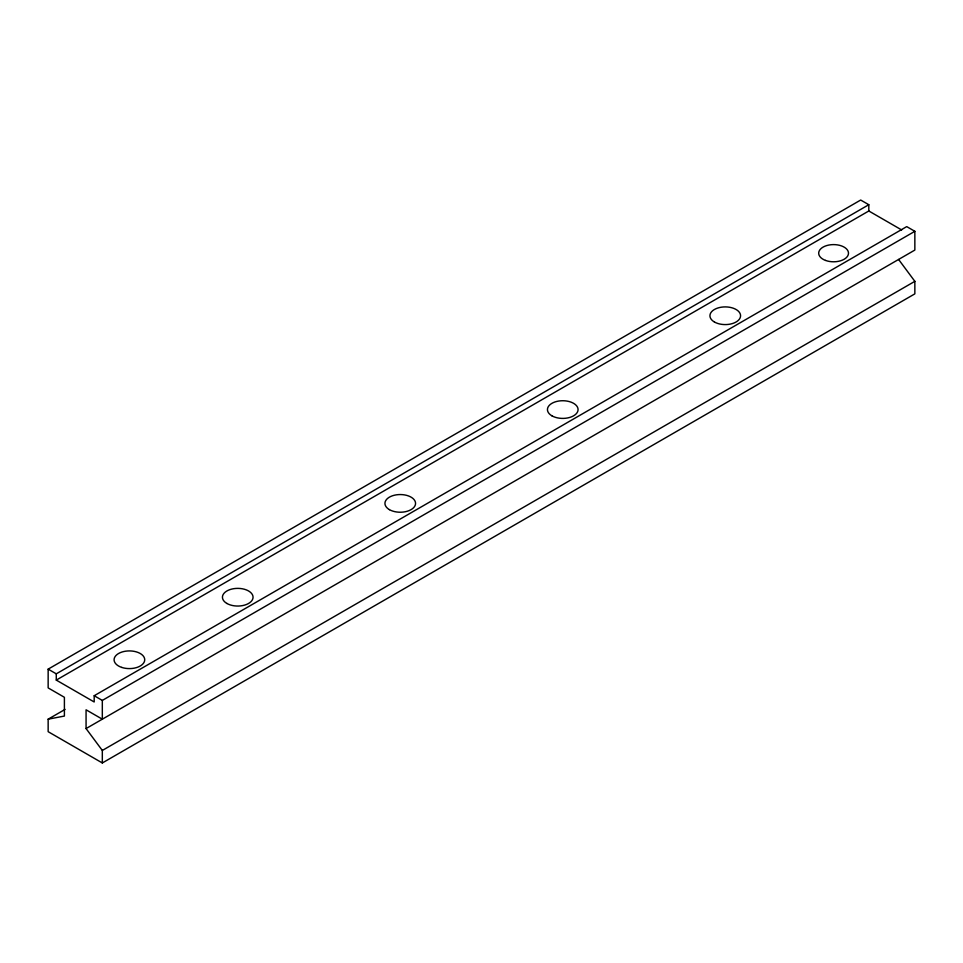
<?xml version="1.0" encoding="UTF-8"?>
<svg xmlns="http://www.w3.org/2000/svg" width="963" height="963" viewBox="0 0 963 963"><rect width="100%" height="100%" fill="white"/><g stroke="black" fill="none" stroke-linecap="round" stroke-linejoin="round"><path stroke-width="1.44" d="M898.599 259.456L914.85 281.34L914.85 293.859L102.319 762.961L48.15 731.687L48.15 719.18L64.401 716.051L64.401 697.296L48.15 687.907L48.15 669.141L860.681 200.039L868.807 204.722L868.807 210.981L56.275 680.095L56.275 673.835L868.807 204.722M48.15 719.18L65.075 709.406M56.275 680.095L94.193 701.979L94.193 695.731L906.725 226.618L914.85 231.313L914.85 250.067L86.068 728.57L102.319 750.454L102.319 762.961M94.193 695.731L102.319 700.414L914.85 231.313M102.319 750.454L914.85 281.34M868.807 210.981L901.669 229.952M48.15 669.141L56.275 673.835M102.319 700.414L102.319 719.18L86.068 709.803L86.068 728.57M825.544 260.431A14.902 8.595 0 0 0 848.475 253.606A14.902 8.595 0 0 0 826.772 245.553A14.902 8.595 0 0 0 825.544 260.431M714.426 322.003A15.324 8.848 0 0 0 740.053 318.031A15.324 8.848 0 0 0 721.299 307.197A15.324 8.848 0 0 0 714.426 322.003M551.919 415.823A15.324 8.848 0 0 0 577.547 411.863A15.324 8.848 0 0 0 558.793 401.029A15.324 8.848 0 0 0 551.919 415.823M389.413 509.644A15.324 8.848 0 0 0 415.041 505.683A15.324 8.848 0 0 0 396.287 494.85A15.324 8.848 0 0 0 389.413 509.644M226.907 603.464A15.324 8.848 0 0 0 252.535 599.504A15.324 8.848 0 0 0 233.78 588.67A15.324 8.848 0 0 0 226.907 603.464M121.747 667.419A15.324 8.848 0 0 0 144.727 659.763A15.324 8.848 0 0 0 121.747 652.095A15.324 8.848 0 0 0 121.747 667.419"/></g></svg>
